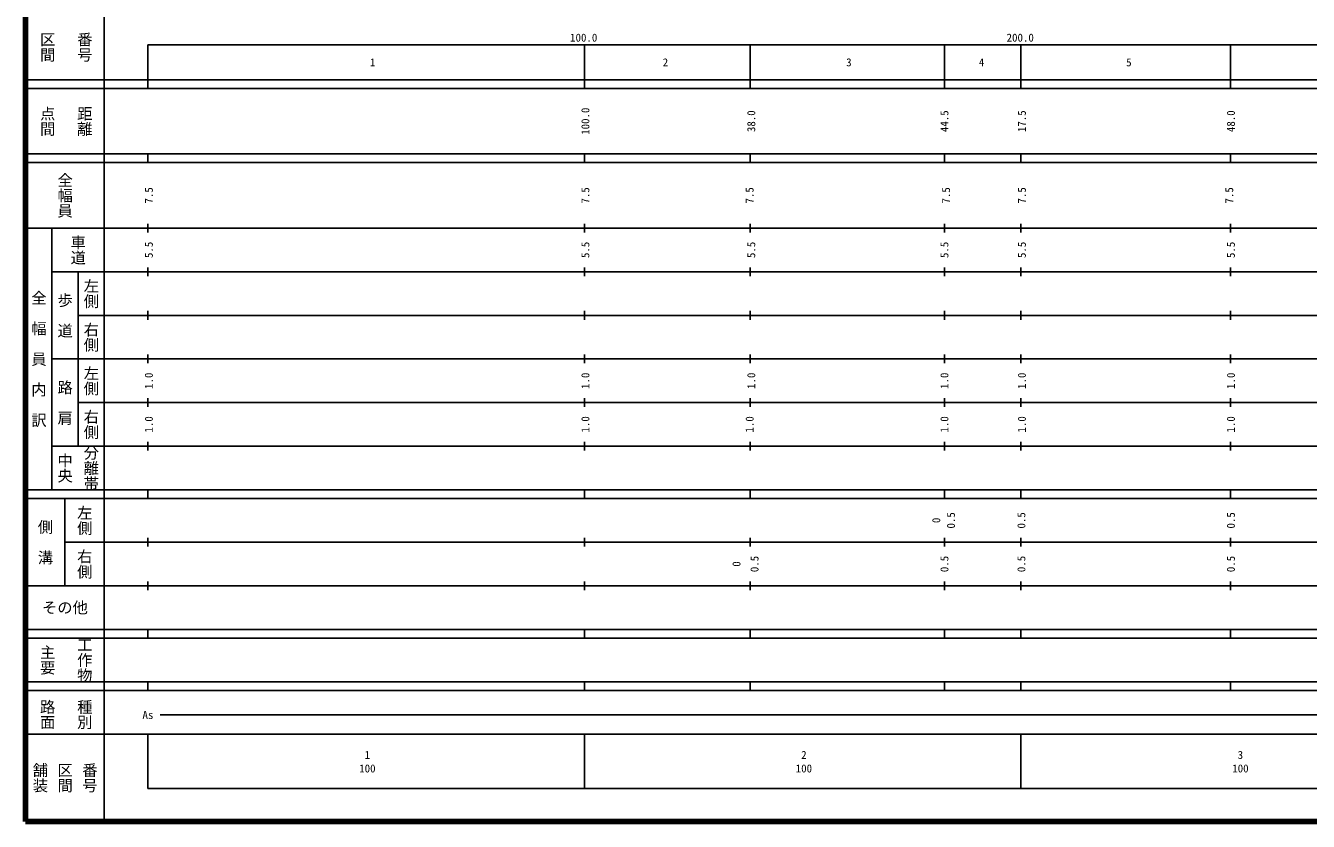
# Model space of a CAD drawing. Units: millimetres on the paper, enlarged 1000 times. Extents: x 40000 to 680000, y 20000 to 380000.
# Drawn here: x 40000 to 333850, y 20000 to 202409 of the extents above; entities that cross this region are included whole.
import ezdxf
from ezdxf.enums import TextEntityAlignment as Align

# ---------------------------------------------------------------- set-up
doc = ezdxf.new("R2010")
doc.units = ezdxf.units.MM
doc.header["$LTSCALE"] = 1000
doc.layers.add('M-TTL', color=2, linetype='Continuous', lineweight=140)
doc.layers.add('M-TTL-BAND', color=7, linetype='Continuous', lineweight=25)
doc.styles.add('@ＭＳ ゴシック', font='')
doc.styles.add('ＭＳ ゴシック', font='')
doc.styles.get('@ＭＳ ゴシック').set_extended_font_data('@MS Gothic')
doc.styles.get('ＭＳ ゴシック').set_extended_font_data('MS Gothic')

msp = doc.modelspace()

# ---------------------------------------------------------------- linework, layer by layer
at = {"layer": 'M-TTL'}
for p, q in [((40000, 380000), (40000, 20000)), ((40000, 20000), (680000, 20000))]:
    msp.add_line(p, q, dxfattribs=at)
at = {"layer": 'M-TTL-BAND'}
for p, q in [((58000, 370000), (58000, 20000)), ((68000, 198000), (579000, 198000)), ((68000, 198000), (68000, 188000)), ((168000, 198000), (168000, 188000)), ((206000, 198000), (206000, 188000)), ((250500, 198000), (250500, 188000)), ((268000, 198000), (268000, 188000)), ((316000, 198000), (316000, 188000)), ((40000, 190000), (579000, 190000)), ((40000, 188000), (579000, 188000)), ((40000, 173000), (579000, 173000)), ((40000, 171000), (579000, 171000)), ((68000, 171000), (68000, 173000)), ((168000, 171000), (168000, 173000)), ((206000, 173000), (206000, 171000)), ((250500, 173000), (250500, 171000)), ((268000, 171000), (268000, 173000)), ((316000, 173000), (316000, 171000)), ((40000, 156000), (579000, 156000)), ((46000, 96000), (46000, 156000)), ((68000, 155000), (68000, 157000)), ((168000, 155000), (168000, 157000)), ((206000, 157000), (206000, 155000)), ((250500, 157000), (250500, 155000)), ((268000, 155000), (268000, 157000)), ((316000, 157000), (316000, 155000)), ((68000, 145000), (68000, 147000)), ((168000, 145000), (168000, 147000)), ((206000, 147000), (206000, 145000)), ((250500, 147000), (250500, 145000)), ((268000, 145000), (268000, 147000)), ((316000, 147000), (316000, 145000)), ((46000, 146000), (579000, 146000)), ((52000, 146000), (52000, 106000)), ((52000, 136000), (579000, 136000)), ((68000, 135000), (68000, 137000)), ((168000, 135000), (168000, 137000)), ((206000, 137000), (206000, 135000)), ((250500, 137000), (250500, 135000)), ((268000, 135000), (268000, 137000)), ((316000, 137000), (316000, 135000)), ((68000, 125000), (68000, 127000)), ((168000, 125000), (168000, 127000)), ((206000, 127000), (206000, 125000)), ((250500, 127000), (250500, 125000)), ((268000, 125000), (268000, 127000)), ((316000, 127000), (316000, 125000)), ((46000, 126000), (579000, 126000)), ((52000, 116000), (579000, 116000)), ((68000, 115000), (68000, 117000)), ((168000, 115000), (168000, 117000)), ((206000, 117000), (206000, 115000)), ((250500, 117000), (250500, 115000)), ((268000, 115000), (268000, 117000)), ((316000, 117000), (316000, 115000)), ((46000, 106000), (579000, 106000)), ((68000, 105000), (68000, 107000)), ((168000, 105000), (168000, 107000)), ((206000, 107000), (206000, 105000)), ((250500, 107000), (250500, 105000)), ((268000, 105000), (268000, 107000)), ((316000, 107000), (316000, 105000)), ((40000, 96000), (579000, 96000)), ((68000, 94000), (68000, 96000)), ((168000, 94000), (168000, 96000)), ((206000, 96000), (206000, 94000)), ((250500, 96000), (250500, 94000)), ((268000, 94000), (268000, 96000)), ((316000, 96000), (316000, 94000)), ((40000, 94000), (579000, 94000)), ((49000, 94000), (49000, 74000)), ((49000, 84000), (579000, 84000)), ((68000, 83000), (68000, 85000)), ((168000, 83000), (168000, 85000)), ((206000, 85000), (206000, 83000)), ((250500, 85000), (250500, 83000)), ((268000, 83000), (268000, 85000)), ((316000, 85000), (316000, 83000)), ((40000, 74000), (579000, 74000)), ((68000, 73000), (68000, 75000)), ((168000, 73000), (168000, 75000)), ((206000, 75000), (206000, 73000)), ((250500, 75000), (250500, 73000)), ((268000, 73000), (268000, 75000)), ((316000, 75000), (316000, 73000)), ((40000, 64000), (579000, 64000)), ((40000, 62000), (579000, 62000)), ((68000, 62000), (68000, 64000)), ((168000, 62000), (168000, 64000)), ((206000, 64000), (206000, 62000)), ((250500, 64000), (250500, 62000)), ((268000, 62000), (268000, 64000)), ((316000, 64000), (316000, 62000)), ((40000, 52000), (579000, 52000)), ((40000, 50000), (579000, 50000)), ((68000, 50000), (68000, 52000)), ((168000, 50000), (168000, 52000)), ((206000, 52000), (206000, 50000)), ((250500, 52000), (250500, 50000)), ((268000, 50000), (268000, 52000)), ((316000, 52000), (316000, 50000)), ((70805, 44406), (565903, 44406)), ((40000, 40000), (579000, 40000)), ((68000, 40000), (68000, 27500)), ((168000, 40000), (168000, 27500)), ((268000, 40000), (268000, 27500)), ((68000, 27500), (579000, 27500))]:
    msp.add_line(p, q, dxfattribs=at)

# ---------------------------------------------------------------- texts
for s, height, rotation, style, p in [('区間', 2566, 270, '@ＭＳ ゴシック', (45000, 197500)), ('番号', 2566, 270, '@ＭＳ ゴシック', (53500, 197500)), ('点間', 2566, 270, '@ＭＳ ゴシック', (45000, 180500)), ('距離', 2566, 270, '@ＭＳ ゴシック', (53500, 180500)), ('100.0', 1833, 90, 'ＭＳ ゴシック', (168220, 180500)), ('38.0', 1833, 90, 'ＭＳ ゴシック', (206220, 180500)), ('44.5', 1833, 90, 'ＭＳ ゴシック', (250472, 180500)), ('17.5', 1833, 90, 'ＭＳ ゴシック', (268220, 180500)), ('48.0', 1833, 90, 'ＭＳ ゴシック', (316099, 180500)), ('全幅員', 2566, 270, '@ＭＳ ゴシック', (49000, 163500)), ('7.5', 1833, 90, 'ＭＳ ゴシック', (68215, 163500)), ('7.5', 1833, 90, 'ＭＳ ゴシック', (168215, 163500)), ('7.5', 1833, 90, 'ＭＳ ゴシック', (205845, 163500)), ('7.5', 1833, 90, 'ＭＳ ゴシック', (250847, 163500)), ('7.5', 1833, 90, 'ＭＳ ゴシック', (268215, 163500)), ('7.5', 1833, 90, 'ＭＳ ゴシック', (315724, 163500)), ('車道', 2566, 270, '@ＭＳ ゴシック', (52000, 151000)), ('5.5', 1833, 90, 'ＭＳ ゴシック', (68215, 151000)), ('5.5', 1833, 90, 'ＭＳ ゴシック', (168215, 151000)), ('5.5', 1833, 90, 'ＭＳ ゴシック', (206220, 151000)), ('5.5', 1833, 90, 'ＭＳ ゴシック', (250472, 151000)), ('5.5', 1833, 90, 'ＭＳ ゴシック', (268215, 151000)), ('5.5', 1833, 90, 'ＭＳ ゴシック', (316099, 151000)), ('左側', 2566, 270, '@ＭＳ ゴシック', (55000, 141000)), ('全\u3000幅\u3000員\u3000内\u3000訳', 2566, 270, '@ＭＳ ゴシック', (43000, 126000)), ('歩\u3000道', 2566, 270, '@ＭＳ ゴシック', (49000, 136000)), ('右側', 2566, 270, '@ＭＳ ゴシック', (55000, 131000)), ('左側', 2566, 270, '@ＭＳ ゴシック', (55000, 121000)), ('路\u3000肩', 2566, 270, '@ＭＳ ゴシック', (49000, 116000)), ('1.0', 1833, 90, 'ＭＳ ゴシック', (68215, 121000)), ('1.0', 1833, 90, 'ＭＳ ゴシック', (168215, 121000)), ('1.0', 1833, 90, 'ＭＳ ゴシック', (206220, 121000)), ('1.0', 1833, 90, 'ＭＳ ゴシック', (250472, 121000)), ('1.0', 1833, 90, 'ＭＳ ゴシック', (268215, 121000)), ('1.0', 1833, 90, 'ＭＳ ゴシック', (316099, 121000)), ('右側', 2566, 270, '@ＭＳ ゴシック', (55000, 111000)), ('1.0', 1833, 90, 'ＭＳ ゴシック', (68215, 111000)), ('1.0', 1833, 90, 'ＭＳ ゴシック', (168215, 111000)), ('1.0', 1833, 90, 'ＭＳ ゴシック', (205845, 111000)), ('1.0', 1833, 90, 'ＭＳ ゴシック', (250472, 111000)), ('1.0', 1833, 90, 'ＭＳ ゴシック', (268215, 111000)), ('1.0', 1833, 90, 'ＭＳ ゴシック', (316099, 111000)), ('分離帯', 2566, 270, '@ＭＳ ゴシック', (55000, 101000)), ('中央', 2566, 270, '@ＭＳ ゴシック', (49000, 101000)), ('左側', 2566, 270, '@ＭＳ ゴシック', (53500, 89000)), ('側\u3000溝', 2566, 270, '@ＭＳ ゴシック', (44500, 84000)), ('0', 1833, 90, 'ＭＳ ゴシック', (248597, 89000)), ('0.5', 1833, 90, 'ＭＳ ゴシック', (251972, 89000)), ('0.5', 1833, 90, 'ＭＳ ゴシック', (268099, 89000)), ('0.5', 1833, 90, 'ＭＳ ゴシック', (316099, 89000)), ('右側', 2566, 270, '@ＭＳ ゴシック', (53500, 79000)), ('0', 1833, 90, 'ＭＳ ゴシック', (202845, 79000)), ('0.5', 1833, 90, 'ＭＳ ゴシック', (206970, 79000)), ('0.5', 1833, 90, 'ＭＳ ゴシック', (250472, 79000)), ('0.5', 1833, 90, 'ＭＳ ゴシック', (268099, 79000)), ('0.5', 1833, 90, 'ＭＳ ゴシック', (316099, 79000)), ('工作物', 2566, 270, '@ＭＳ ゴシック', (53500, 57000)), ('主要', 2566, 270, '@ＭＳ ゴシック', (45000, 57000)), ('路面', 2566, 270, '@ＭＳ ゴシック', (45000, 44500)), ('種別', 2566, 270, '@ＭＳ ゴシック', (53500, 44500)), ('舗装', 2566, 270, '@ＭＳ ゴシック', (43333, 30000)), ('区間', 2566, 270, '@ＭＳ ゴシック', (49000, 30000)), ('番号', 2566, 270, '@ＭＳ ゴシック', (54667, 30000))]:
    msp.add_text(s, height=height, rotation=rotation, dxfattribs=dict(at, style=style)).set_placement(p, align=Align.MIDDLE_CENTER)
at = {"layer": 'M-TTL-BAND', "style": 'ＭＳ ゴシック'}
for s, p in [('100.0', (167844, 198195)), ('200.0', (267844, 198195))]:
    msp.add_text(s, height=1833, dxfattribs=at).set_placement(p, align=Align.BOTTOM_CENTER)
for s, height, p in [('1', 1833, (119471, 194000)), ('2', 1833, (186565, 194000)), ('3', 1833, (228591, 194000)), ('4', 1833, (258992, 194000)), ('5', 1833, (292742, 194000)), ('その他', 2566, (49000, 69000)), ('As', 1833, (68006, 44406)), ('1', 1833, (118288, 35238)), ('2', 1833, (218288, 35238)), ('3', 1833, (318288, 35238)), ('100', 1833, (118288, 32131)), ('100', 1833, (218288, 32131)), ('100', 1833, (318288, 32131))]:
    msp.add_text(s, height=height, dxfattribs=at).set_placement(p, align=Align.MIDDLE_CENTER)

doc.saveas('drawing.dxf')
